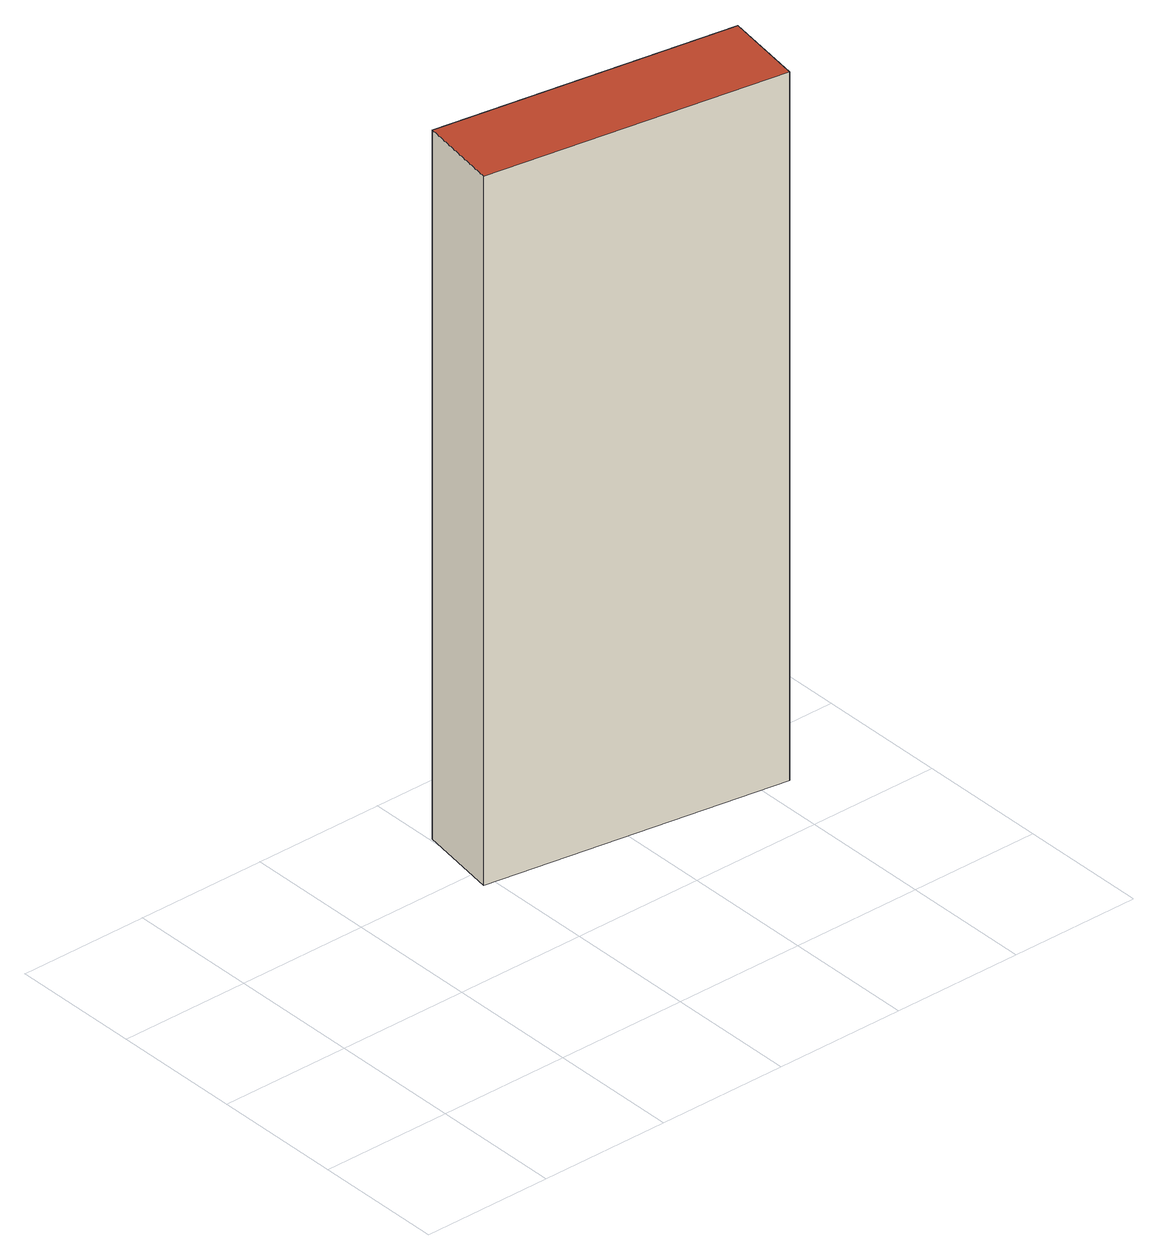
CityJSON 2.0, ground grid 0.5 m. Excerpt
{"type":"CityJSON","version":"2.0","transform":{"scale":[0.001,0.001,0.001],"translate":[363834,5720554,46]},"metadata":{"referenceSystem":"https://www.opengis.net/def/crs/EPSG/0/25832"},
"CityObjects":{
"building1":{"type":"Building","attributes":{"Geometrietyp2DReferenz":"3000","Gemeindeschluessel":"05513000","function":"31001_2523","roofType":"1000","measuredHeight":2.75},"geometry":[{"type":"Solid","lod":"2","boundaries":[[[[0,1,2,3]],[[4,5,1,0]],[[6,7,5,4]],[[3,2,7,6]],[[4,0,3,6]],[[1,5,7,2]]]],"semantics":{"surfaces":[{"type":"WallSurface"},{"type":"RoofSurface"},{"type":"GroundSurface"}],"values":[[0,0,0,0,1,2]]}}]}
},
"vertices":[
[2156,1059,3535],[2156,1059,783],[1011,1240,783],[1011,1240,3535],[2107,746,3535],[2107,746,783],[961,927,3535],[961,927,783]
]}
